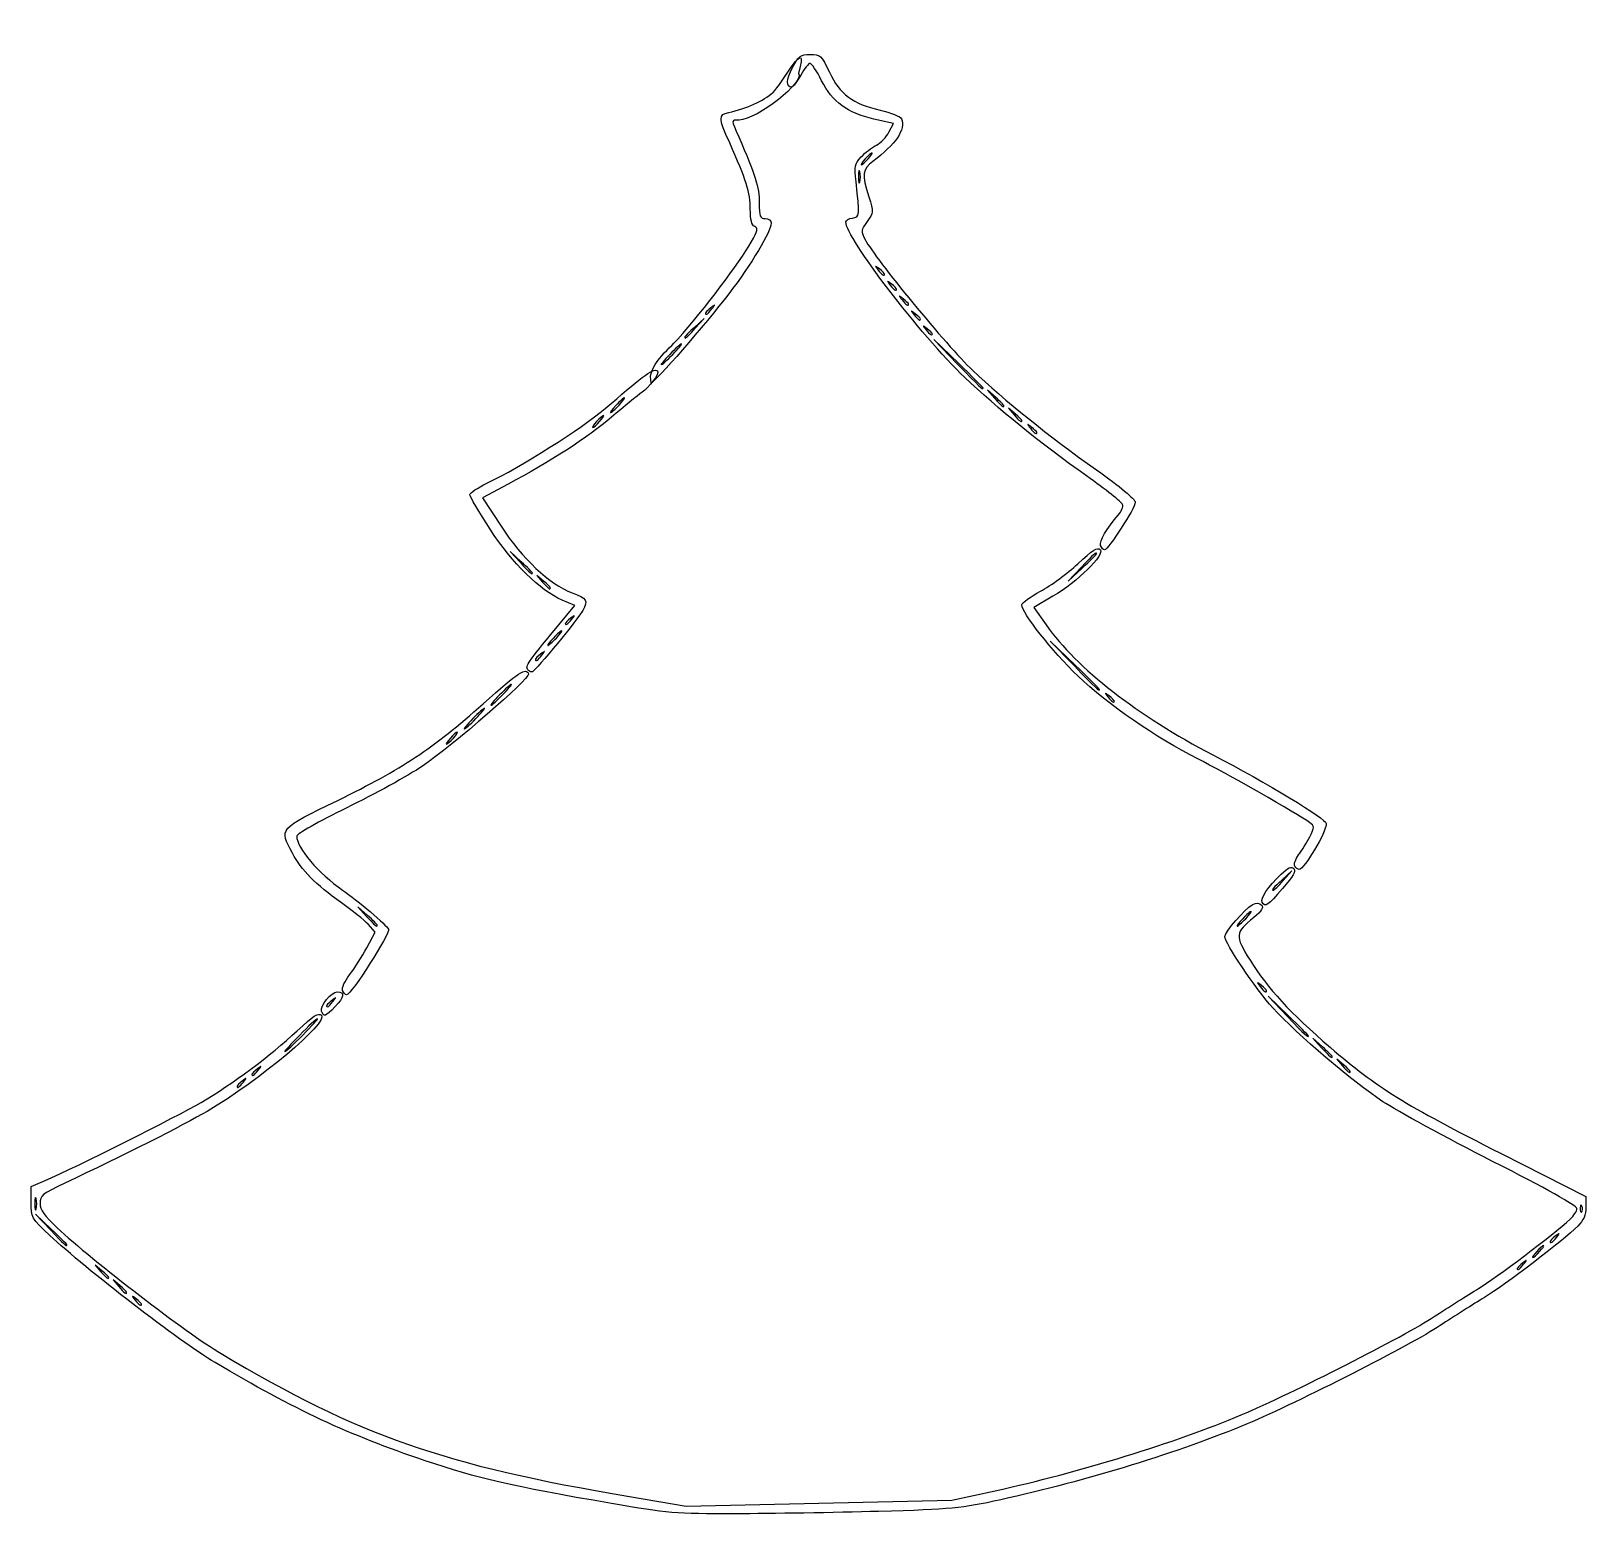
# Model space of a CAD drawing. Extents: x 44 to 435, y 28 to 401.
import ezdxf

# ---------------------------------------------------------------- set-up
doc = ezdxf.new("R2010")
doc.units = 0
doc.layers.add('Capa_1', color=7, linetype='CONTINUOUS')

msp = doc.modelspace()

# ---------------------------------------------------------------- linework, layer by layer
at = {"layer": 'Capa_1', "color": 7}
for points in [[(259.56701, 375.451143), (260.69364, 377.629767), (255.769974, 378.752854)], [(210.887994, 326.184661), (213.090812, 328.622145), (210.653311, 326.419342)], [(277.028314, 317.389748), (270.840821, 323.372154), (276.823227, 317.184661)], [(286.403301, 308.803918), (284.340813, 310.622145), (286.159039, 308.559657)], [(291.278296, 304.693427), (289.590803, 306.122145), (291.01955, 304.434652)], [(163.883976, 287.047672), (157.427144, 283.622145), (162.081082, 276.454517)], [(167.153309, 267.537543), (164.340811, 270.122173), (166.925438, 267.309666)], [(307.934476, 266.184652), (304.590813, 262.622154), (308.15331, 265.965817)], [(172.778309, 262.693417), (171.090811, 264.122164), (172.519551, 262.434671)], [(174.556987, 249.231855), (180.648159, 256.560009), (177.42276, 257.929824)], [(300.769965, 258.859077), (295.99611, 256.067235), (299.084854, 251.663896)], [(306.278306, 241.639767), (300.090813, 247.622173), (306.073219, 241.434652)], [(358.637981, 187.434652), (360.840813, 189.872164), (358.403301, 187.669361)], [(361.546639, 191.068469), (361.546753, 191.068469)], [(128.528308, 178.669361), (126.090808, 180.872164), (128.293625, 178.43468)], [(128.343478, 170.567433), (130.462671, 174.512721), (128.651737, 176.461143)], [(359.90331, 153.518825), (354.840803, 158.372164), (359.694142, 153.309657)], [(368.528315, 145.669351), (366.090803, 147.872154), (368.293635, 145.434671)], [(373.778306, 141.193417), (372.090813, 142.622164), (373.519559, 140.934671)], [(413.411783, 118.874665), (434.689087, 108.120784), (434.70326, 105.402557)], [(43.965808, 106.648696), (43.965808, 110.562463), (47.528308, 112.107572)], [(49.028306, 99.900369), (45.090808, 103.622173), (48.812613, 99.68468)], [(61.778307, 89.443417), (60.090806, 90.872164), (61.51955, 89.184671)], [(66.278307, 85.693436), (64.590809, 87.122183), (66.01955, 85.434661)], [(194.34081, 32.720003), (208.590812, 30.313361), (241.965816, 31.043027), (275.340821, 31.772693), (286.215817, 34.15731)], [(189.841626, 30.949682), (189.84081, 30.951043)]]:
    msp.add_lwpolyline(points, dxfattribs=at)
for points in [[(254.340802, 368.74715)], [(252.232818, 365.559647)], [(258.465807, 339.780331)], [(261.465797, 336.030293)], [(264.465816, 332.280283)], [(215.061469, 331.059685)], [(267.465807, 328.530331)], [(210.887994, 326.184661)], [(270.465797, 324.780293)], [(206.464561, 323.422838)], [(205.215812, 319.622145)], [(283.215807, 311.202255)], [(191.715812, 306.872164)], [(288.465817, 306.74143)], [(186.840811, 302.747159)], [(292.965817, 303.005906)], [(296.71577, 300.030293)], [(312.74725, 271.595537)], [(311.715808, 269.528315)], [(169.965811, 264.725036)], [(174.465811, 261.005924)], [(179.811468, 253.059647)], [(175.965809, 248.372164)], [(172.311469, 244.059647)], [(168.981435, 240.231543)], [(312.465798, 235.452246)], [(162.465809, 234.122173)], [(316.215808, 232.530293)], [(155.715809, 228.122164)], [(150.090809, 223.247169)], [(358.637981, 187.434652)], [(353.337647, 182.00228)], [(130.965809, 176.231849)], [(349.215817, 177.872173)], [(119.811467, 157.059666)], [(122.242649, 159.857518)], [(354.465808, 159.780302)], [(116.972385, 154.660337)], [(112.21581, 148.622173)], [(364.965817, 148.456346)], [(370.965798, 143.231839)], [(97.311461, 136.809666)], [(101.061485, 139.809657)], [(375.465798, 139.505924)], [(45.232801, 107.559666)], [(433.72817, 105.637805)], [(427.311439, 97.809704)], [(52.965808, 95.962876)], [(423.090794, 94.247178)], [(419.061487, 91.059676)], [(63.465809, 87.755924)], [(67.965809, 84.005943)], [(71.715818, 81.030331)]]:
    msp.add_lwpolyline(points, close=True, dxfattribs=at)
for points in [[(230.458161, 385.450781), (232.386772, 387.144142), (239.810136, 400.842765), (236.815841, 390.225628)], [(235.3255, 391.674359), (236.906456, 394.654507), (237.364166, 394.997159), (239.764119, 394.997159)], [(239.764119, 394.997159), (242.295032, 394.997159), (242.556273, 394.753946), (244.58622, 390.506769)], [(235.121973, 386.74715), (233.642582, 386.74715), (233.72119, 388.650217), (235.3255, 391.674359)], [(239.753007, 392.747159), (239.372824, 392.747159), (238.303057, 391.397159), (237.375703, 389.74714)], [(242.642418, 388.39252), (241.433413, 390.787569), (240.133161, 392.747159), (239.753007, 392.747159)], [(236.815841, 390.225628), (238.671414, 388.370041), (226.447387, 378.524211), (221.903308, 378.504482)], [(237.375703, 389.74714), (236.448349, 388.09715), (235.434166, 386.74715), (235.121973, 386.74715)], [(255.769974, 378.752854), (249.077007, 380.279537), (245.360078, 383.008904), (242.642418, 388.39252)], [(244.58622, 390.506769), (247.220711, 384.994772), (250.497901, 382.547565), (257.332629, 380.988567)], [(219.278307, 380.409874), (223.727825, 381.361918), (227.989964, 383.283694), (230.458161, 385.450781)], [(219.529599, 372.754573), (216.693181, 379.046268), (216.66676, 379.851109), (219.278307, 380.409874)], [(257.332629, 380.988567), (260.075064, 380.363017), (262.50084, 379.377014), (262.723246, 378.797499)], [(221.903308, 378.504482), (219.852757, 378.495978), (219.857083, 378.688167), (221.807752, 374.246844)], [(262.723246, 378.797499), (263.756446, 376.104983), (261.278201, 372.421134), (255.545243, 368.127609)], [(256.39062, 372.206098), (257.518015, 372.792643), (258.947385, 374.25291), (259.56701, 375.451143)], [(224.715436, 356.161124), (224.715047, 360.198454), (223.641428, 363.633761), (219.529599, 372.754573)], [(221.807752, 374.246844), (225.919613, 364.884633), (226.965804, 361.534564), (226.965804, 357.729931)], [(252.557357, 369.230457), (253.538257, 370.280523), (255.263224, 371.619581), (256.39062, 372.206098)], [(251.285734, 362.971672), (250.823942, 366.896041), (250.948242, 367.507843), (252.557357, 369.230457)], [(253.590812, 368.74715), (252.844194, 367.922154), (252.402075, 367.24714), (252.608323, 367.24714)], [(252.608323, 367.24714), (252.814686, 367.24714), (253.594185, 367.922154), (254.340802, 368.74715)], [(255.545243, 368.127609), (252.871492, 366.125187), (252.716834, 364.836954), (254.478991, 359.246693)], [(255.32329, 370.247159), (255.116928, 370.247159), (254.337429, 369.572145), (253.590812, 368.74715)], [(254.340802, 368.74715), (255.08742, 369.572145), (255.529539, 370.247159), (255.32329, 370.247159)], [(252.232818, 365.559647), (252.044314, 366.281518), (251.889826, 365.690891), (251.889826, 364.24715)], [(251.889826, 364.24715), (251.889826, 362.803408), (252.044314, 362.212781), (252.232818, 362.934652)], [(252.232818, 362.934652), (252.421322, 363.656523), (252.421322, 364.837776), (252.232818, 365.559647)], [(250.403309, 353.882494), (252.245857, 354.144132), (252.281375, 354.510142), (251.285734, 362.971672)], [(225.828232, 351.773206), (225.039385, 352.075918), (224.715699, 353.352217), (224.715436, 356.161124)], [(226.965804, 357.729931), (226.965804, 354.247143), (227.15411, 353.74714), (228.465802, 353.74714)], [(254.478991, 359.246693), (255.720481, 355.308236), (255.713706, 355.200888), (254.083416, 352.995817)], [(229.965803, 352.556504), (229.965803, 350.577241), (224.906686, 342.167046), (219.319447, 334.858167)], [(224.957866, 347.859241), (226.597847, 350.743436), (226.748327, 351.420123), (225.828232, 351.773206)], [(228.465802, 353.74714), (229.335885, 353.74714), (229.965803, 353.247165), (229.965803, 352.556504)], [(248.715816, 352.920047), (248.715816, 353.317578), (249.47519, 353.750683), (250.403309, 353.882494)], [(278.611889, 313.843039), (267.541634, 324.377802), (248.715816, 348.984964), (248.715816, 352.920047)], [(254.083416, 352.995817), (252.48941, 350.839814), (252.473309, 350.657008), (253.670749, 348.312189)], [(206.464561, 323.422838), (213.253988, 331.096082), (221.989657, 342.639099), (224.957866, 347.859241)], [(253.670749, 348.312189), (255.969533, 343.810828), (274.184853, 321.689764), (280.568049, 315.647518)], [(257.153309, 341.092828), (255.963779, 342.02571), (255.937246, 341.999206), (256.870128, 340.809647)], [(256.870128, 340.809647), (257.849923, 339.560334), (258.465807, 339.163058), (258.465807, 339.780331)], [(258.465807, 339.780331), (258.465807, 339.935953), (257.87518, 340.526693), (257.153309, 341.092828)], [(260.1533, 337.342819), (258.963769, 338.275729), (258.937237, 338.249197), (259.870119, 337.059638)], [(259.870119, 337.059638), (260.849886, 335.810324), (261.465797, 335.41302), (261.465797, 336.030293)], [(261.465826, 336.030321), (261.465826, 336.185943), (260.875199, 336.776683), (260.1533, 337.342819)], [(219.319447, 334.858167), (213.487679, 327.229398), (200.645025, 312.49715), (199.826521, 312.49715)], [(215.06148, 331.059657), (215.994385, 332.249187), (215.967855, 332.27572), (214.778299, 331.342838)], [(263.153319, 333.592809), (261.96376, 334.52572), (261.937227, 334.499187), (262.870138, 333.309628)], [(262.870138, 333.309628), (263.849933, 332.060315), (264.465816, 331.663011), (264.465816, 332.280283)], [(264.465816, 332.280312), (264.465816, 332.435934), (263.87519, 333.026674), (263.153319, 333.592809)], [(214.778299, 331.342838), (213.528988, 330.363071), (213.13169, 329.747187), (213.748971, 329.747187)], [(213.748971, 329.747187), (213.904706, 329.747187), (214.495333, 330.337814), (215.061469, 331.059685)], [(266.153309, 329.842828), (264.963779, 330.77571), (264.937246, 330.749206), (265.870128, 329.559647)], [(265.870128, 329.559647), (266.849923, 328.310334), (267.465807, 327.913058), (267.465807, 328.530331)], [(267.465807, 328.530331), (267.465807, 328.685953), (266.87518, 329.276693), (266.153309, 329.842828)], [(210.653311, 326.419342), (208.381215, 324.366009), (207.871072, 323.74715), (208.450494, 323.74715)], [(208.450494, 323.74715), (208.579584, 323.74715), (209.676444, 324.844044), (210.887994, 326.184661)], [(269.1533, 326.092819), (267.963769, 327.025729), (267.937237, 326.999197), (268.870119, 325.809638)], [(268.870119, 325.809638), (269.849886, 324.560324), (270.465797, 324.16302), (270.465797, 324.780293)], [(270.465826, 324.780321), (270.465826, 324.935943), (269.875199, 325.526683), (269.1533, 326.092819)], [(199.826521, 312.49715), (198.597591, 316.598343), (204.323825, 321.003184), (206.464561, 323.422838)], [(207.385058, 322.247169), (207.178809, 322.247169), (205.865147, 321.065915), (204.46581, 319.622145)], [(205.215812, 319.622145), (206.615146, 321.065915), (207.591307, 322.247169), (207.385058, 322.247169)], [(188.238983, 306.032967), (196.526041, 313.041997), (200.290241, 316.600866), (201.410575, 315.46457)], [(204.46581, 319.622145), (203.066476, 318.178403), (202.090314, 316.99715), (202.296563, 316.99715)], [(202.296563, 316.99715), (202.502812, 316.99715), (203.816475, 318.178403), (205.215812, 319.622145)], [(276.823227, 317.184661), (282.379501, 311.437899), (283.215807, 310.655225), (283.215807, 311.202255)], [(283.215807, 311.202255), (283.215807, 311.315074), (280.431448, 314.099433), (277.028314, 317.389748)], [(201.410575, 315.46457), (202.111546, 314.753613), (199.130587, 311.309121), (197.501355, 310.114658)], [(309.213524, 289.096441), (297.787691, 297.170532), (286.76537, 306.083934), (278.611889, 313.843039)], [(280.568049, 315.647518), (288.694828, 307.954857), (299.532246, 299.252636), (311.749483, 290.60949)], [(197.501355, 310.114658), (196.352161, 309.272117), (192.912361, 306.458561), (189.857356, 303.86228)], [(193.102282, 308.747169), (192.896033, 308.747169), (191.934624, 307.903408), (190.96581, 306.872164)], [(191.715812, 306.872164), (192.684623, 307.903408), (193.308534, 308.747169), (193.102282, 308.747169)], [(288.465817, 306.74143), (288.465817, 306.875792), (287.537669, 307.803883), (286.403301, 308.803918)], [(158.52831, 287.261546), (167.053439, 291.367191), (182.254124, 300.971083), (188.238983, 306.032967)], [(190.96581, 306.872164), (189.996999, 305.84092), (189.373088, 304.997159), (189.579339, 304.997159)], [(189.579339, 304.997159), (189.785588, 304.997159), (190.746998, 305.84092), (191.715812, 306.872164)], [(286.159039, 308.559657), (287.858466, 306.631928), (288.465817, 306.153213), (288.465817, 306.74143)], [(189.857356, 303.86228), (183.883119, 298.785146), (174.2349, 292.53909), (163.883976, 287.047672)], [(186.090812, 302.747159), (185.344191, 301.922164), (184.902075, 301.24715), (185.108326, 301.24715)], [(185.108326, 301.24715), (185.314575, 301.24715), (186.094193, 301.922164), (186.840811, 302.747159)], [(187.823296, 304.247169), (187.617047, 304.247169), (186.837429, 303.572154), (186.090812, 302.747159)], [(186.840811, 302.747159), (187.587428, 303.572154), (188.029545, 304.247169), (187.823296, 304.247169)], [(291.01955, 304.434652), (292.362208, 302.848838), (292.965817, 302.405726), (292.965817, 303.005906)], [(292.965817, 303.005906), (292.965817, 303.148205), (292.206416, 303.907606), (291.278296, 304.693427)], [(295.403301, 301.342819), (294.21377, 302.275729), (294.187238, 302.249197), (295.12012, 301.059638)], [(295.12012, 301.059638), (296.099887, 299.810324), (296.71577, 299.41302), (296.71577, 300.030293)], [(296.715798, 300.030321), (296.715798, 300.185943), (296.125172, 300.776683), (295.403301, 301.342819)], [(311.749483, 290.60949), (317.568019, 286.493159), (321.465798, 283.234252), (321.465798, 282.485735)], [(154.219986, 284.40343), (154.217738, 284.833106), (156.156435, 286.119269), (158.52831, 287.261546)], [(318.259814, 281.952198), (318.042113, 282.519439), (313.971307, 285.734324), (309.213524, 289.096441)], [(159.323542, 275.747159), (156.518887, 280.078413), (154.222291, 283.973726), (154.219986, 284.40343)], [(321.465798, 282.485735), (321.465798, 281.087632), (314.67155, 270.538639), (313.754769, 270.513326)], [(317.183386, 279.271502), (317.993102, 280.178617), (318.477487, 281.384957), (318.259814, 281.952198)], [(312.74725, 271.595537), (312.334668, 272.670718), (314.250406, 275.985553), (317.183386, 279.271502)], [(177.42276, 257.929824), (171.848611, 260.297178), (164.89614, 267.141373), (159.323542, 275.747159)], [(162.081082, 276.454517), (167.326214, 268.376372), (174.246143, 261.894132), (179.949991, 259.715792)], [(312.654728, 270.608117), (313.895906, 269.366967), (306.882907, 262.434076), (300.769965, 258.859077)], [(307.041222, 267.051572), (310.646608, 270.420321), (311.990854, 271.271991), (312.654728, 270.608117)], [(311.715808, 269.528315), (311.715808, 270.091474), (311.042438, 269.496), (307.934476, 266.184652)], [(313.754769, 270.513326), (313.432441, 270.504822), (312.979068, 270.991446), (312.74725, 271.595537)], [(166.925438, 267.309666), (169.331145, 264.691843), (169.965811, 264.152324), (169.965811, 264.725036)], [(169.965811, 264.725036), (169.965811, 264.850328), (168.700184, 266.115997), (167.153309, 267.537543)], [(297.633146, 260.140677), (300.20023, 261.505502), (304.433858, 264.615392), (307.041222, 267.051572)], [(308.15331, 265.965817), (310.112674, 267.804822), (311.715808, 269.407956), (311.715808, 269.528315)], [(172.519551, 262.434671), (173.862218, 260.848828), (174.465811, 260.405717), (174.465811, 261.005924)], [(174.465811, 261.005924), (174.465811, 261.148224), (173.706435, 261.907625), (172.778309, 262.693417)], [(179.949991, 259.715792), (183.692789, 258.286422), (183.960578, 257.83645), (182.601624, 255.260353)], [(292.965704, 256.695789), (292.965704, 257.225669), (295.066035, 258.77588), (297.633146, 260.140677)], [(182.601624, 255.260353), (181.656893, 253.46948), (170.787713, 240.247446), (169.990291, 239.919052)], [(179.811479, 253.059647), (180.744384, 254.249206), (180.717854, 254.275739), (179.528298, 253.342828)], [(307.113562, 238.786441), (300.525279, 245.122129), (292.965704, 254.691609), (292.965704, 256.695789)], [(177.352282, 250.247169), (177.146033, 250.247169), (176.184624, 249.403408), (175.21581, 248.372164)], [(175.965809, 248.372164), (176.934623, 249.403408), (177.558534, 250.247169), (177.352282, 250.247169)], [(179.528298, 253.342828), (178.806424, 252.776693), (178.215797, 252.186066), (178.215797, 252.030331)], [(178.215797, 252.030331), (178.215797, 251.413058), (178.831692, 251.810362), (179.811468, 253.059647)], [(299.084854, 251.663896), (306.734003, 240.759298), (322.077458, 228.806022), (340.965694, 219.036699)], [(168.981435, 240.231543), (168.021856, 241.191128), (168.455925, 241.891795), (174.556987, 249.231855)], [(175.21581, 248.372164), (174.246999, 247.34092), (173.623088, 246.497159), (173.829336, 246.497159)], [(173.829336, 246.497159), (174.035585, 246.497159), (174.996998, 247.34092), (175.965809, 248.372164)], [(172.028299, 244.342828), (171.306422, 243.776693), (170.715798, 243.186066), (170.715798, 243.030331)], [(170.715798, 243.030331), (170.715798, 242.413058), (171.33169, 242.810362), (172.311469, 244.059647)], [(172.31148, 244.059647), (173.244382, 245.249206), (173.217855, 245.275739), (172.028299, 244.342828)], [(168.986378, 239.310454), (169.350795, 238.217187), (149.718824, 221.205883), (142.34766, 216.227735)], [(157.572315, 231.861005), (166.708463, 239.980394), (168.395956, 241.081739), (168.986378, 239.310454)], [(169.990291, 239.919052), (169.719015, 239.807367), (169.265024, 239.947965), (168.981435, 240.231543)], [(306.073219, 241.434652), (311.629493, 235.68789), (312.465798, 234.905244), (312.465798, 235.452246)], [(312.465798, 235.452246), (312.465798, 235.565065), (309.681439, 238.349424), (306.278306, 241.639767)], [(337.215685, 218.007156), (326.711083, 223.266841), (314.452517, 231.728825), (307.113562, 238.786441)], [(164.635058, 236.747169), (164.428809, 236.747169), (163.115144, 235.565915), (161.71581, 234.122173)], [(162.465809, 234.122173), (163.865146, 235.565915), (164.841307, 236.747169), (164.635058, 236.747169)], [(314.90331, 233.842819), (313.713751, 234.775729), (313.687219, 234.749197), (314.620129, 233.559638)], [(121.033012, 207.603496), (137.20026, 215.47749), (144.85614, 220.560038), (157.572315, 231.861005)], [(157.885058, 230.747159), (157.678809, 230.747159), (156.365144, 229.565906), (154.96581, 228.122164)], [(155.715809, 228.122164), (157.115146, 229.565906), (158.091307, 230.747159), (157.885058, 230.747159)], [(161.71581, 234.122173), (160.316476, 232.678403), (159.340311, 231.49715), (159.546563, 231.49715)], [(159.546563, 231.49715), (159.752812, 231.49715), (161.066475, 232.678403), (162.465809, 234.122173)], [(314.620129, 233.559638), (315.599924, 232.310324), (316.215808, 231.91302), (316.215808, 232.530293)], [(316.215808, 232.530321), (316.215808, 232.685943), (315.625181, 233.276683), (314.90331, 233.842819)], [(154.96581, 228.122164), (153.566476, 226.678422), (152.590311, 225.497169), (152.796563, 225.497169)], [(152.796563, 225.497169), (153.002812, 225.497169), (154.316475, 226.678422), (155.715809, 228.122164)], [(149.34081, 223.247169), (148.594192, 222.422173), (148.152076, 221.747159), (148.358324, 221.747159)], [(148.358324, 221.747159), (148.564573, 221.747159), (149.344191, 222.422173), (150.090809, 223.247169)], [(151.073294, 224.74715), (150.867045, 224.74715), (150.087427, 224.072164), (149.34081, 223.247169)], [(150.090809, 223.247169), (150.837426, 224.072164), (151.279546, 224.74715), (151.073294, 224.74715)], [(340.965694, 219.036699), (354.416683, 212.0796), (369.465704, 202.961622), (369.465704, 201.768945)], [(142.34766, 216.227735), (138.768891, 213.810775), (130.192311, 209.085789), (123.288599, 205.727726)], [(365.241288, 202.048271), (362.636929, 203.972457), (343.633861, 214.793575), (337.215685, 218.007156)], [(109.645931, 194.340501), (106.325612, 200.585169), (106.112146, 200.336542), (121.033012, 207.603496)], [(123.288599, 205.727726), (116.104003, 202.233033), (110.731989, 199.178957), (110.726099, 198.585694)], [(369.465704, 201.768945), (369.465704, 199.544315), (363.940894, 190.247159), (362.618901, 190.247159)], [(365.312721, 198.4428), (366.594009, 200.920592), (366.59143, 201.050816), (365.241288, 202.048271)], [(110.726099, 198.585694), (110.697384, 195.693279), (116.217179, 189.207468), (122.222248, 185.077672)], [(362.511269, 193.880976), (363.320957, 194.976113), (364.581609, 197.028964), (365.312721, 198.4428)], [(121.965809, 181.859839), (115.401478, 186.50571), (111.95566, 189.99652), (109.645931, 194.340501)], [(361.546753, 191.068469), (361.26754, 191.52017), (361.701524, 192.785811), (362.511269, 193.880976)], [(353.337647, 182.00228), (352.788123, 182.891424), (354.888198, 185.978551), (358.152208, 189.07971)], [(358.403301, 187.669361), (356.131219, 185.616), (355.621068, 184.997169), (356.200498, 184.997169)], [(358.152208, 189.07971), (359.867622, 190.709546), (360.695594, 191.067364), (361.315956, 190.447002)], [(361.315956, 190.447002), (361.936318, 189.826639), (361.198885, 188.515304), (358.498517, 185.436397)], [(362.618901, 190.247159), (362.308337, 190.247159), (361.825795, 190.61674), (361.546639, 191.068469)], [(122.222248, 185.077672), (125.909617, 182.54177), (133.418863, 176.167134), (133.799046, 175.250069)], [(358.498517, 185.436397), (354.711713, 181.118891), (354.124913, 180.728447), (353.337647, 182.00228)], [(356.200498, 184.997169), (356.329474, 184.997169), (357.426425, 186.094035), (358.637981, 187.434652)], [(128.651737, 176.461143), (127.655728, 177.532781), (124.647058, 179.962186), (121.965809, 181.859839)], [(343.965798, 173.421553), (343.965798, 174.544044), (349.025017, 180.342283), (350.862491, 181.325679)], [(350.602271, 179.747178), (350.395909, 179.747178), (349.434624, 178.903417), (348.465798, 177.872173)], [(349.215817, 177.872173), (350.184614, 178.903417), (350.80852, 179.747178), (350.602271, 179.747178)], [(350.862491, 181.325679), (351.95366, 181.909644), (352.608463, 181.904485), (353.205751, 181.305836)], [(353.205751, 181.305836), (353.810976, 180.700611), (353.282003, 179.856397), (351.245169, 178.177578)], [(128.293625, 178.43468), (130.34696, 176.16257), (130.965809, 175.652419), (130.965809, 176.231849)], [(130.965809, 176.231849), (130.965809, 176.360825), (129.868934, 177.457805), (128.528308, 178.669361)], [(351.245169, 178.177578), (346.491808, 174.259446), (346.439424, 173.669357), (350.295477, 167.482602)], [(348.465798, 177.872173), (347.497002, 176.840929), (346.873096, 175.997169), (347.079345, 175.997169)], [(347.079345, 175.997169), (347.285707, 175.997169), (348.246992, 176.840929), (349.215817, 177.872173)], [(133.799046, 175.250069), (134.246594, 174.170494), (124.414123, 158.797361), (123.254773, 158.764025)], [(356.064123, 155.445846), (351.691739, 160.217546), (343.965798, 171.696728), (343.965798, 173.421553)], [(124.020425, 163.795011), (125.232554, 165.349956), (127.177926, 168.39754), (128.343478, 170.567433)], [(350.295477, 167.482602), (354.785613, 160.278463), (360.314504, 154.263713), (370.48697, 145.516791)], [(122.242649, 159.857518), (122.007969, 160.469065), (122.806596, 162.237912), (124.020425, 163.795011)], [(353.15331, 161.092828), (351.963751, 162.025739), (351.937247, 161.999206), (352.870129, 160.809647)], [(352.870129, 160.809647), (353.849924, 159.560334), (354.465808, 159.16303), (354.465808, 159.780302)], [(354.465808, 159.780331), (354.465808, 159.935953), (353.875181, 160.526693), (353.15331, 161.092828)], [(116.972385, 154.660337), (116.480625, 155.941824), (119.387684, 159.497178), (120.927283, 159.497178)], [(119.528297, 157.342847), (118.278984, 156.363052), (117.881688, 155.747169), (118.498966, 155.747169)], [(118.498966, 155.747169), (118.654702, 155.747169), (119.245331, 156.337795), (119.811467, 157.059666)], [(119.811478, 157.059666), (120.744383, 158.249225), (120.717853, 158.275729), (119.528297, 157.342847)], [(120.927283, 159.497178), (122.862336, 159.497178), (122.661839, 158.058595), (120.413435, 155.810183)], [(123.254773, 158.764025), (122.932446, 158.755521), (122.476995, 159.246822), (122.242649, 159.857518)], [(116.91684, 153.596126), (118.732343, 151.780649), (101.408737, 137.220066), (88.215809, 129.472781)], [(110.814137, 149.695937), (114.915852, 153.516274), (116.185371, 154.327606), (116.91684, 153.596126)], [(115.914569, 152.747178), (115.70832, 152.747178), (113.706377, 150.89091), (111.465808, 148.622173)], [(112.21581, 148.622173), (114.456376, 150.89091), (116.120818, 152.747178), (115.914569, 152.747178)], [(120.413435, 155.810183), (117.752009, 153.148762), (117.575113, 153.089631), (116.972385, 154.660337)], [(383.709883, 131.899805), (375.946328, 137.01342), (362.318513, 148.620302), (356.064123, 155.445846)], [(359.694142, 153.309657), (364.202135, 148.607405), (364.965817, 147.904328), (364.965817, 148.456346)], [(364.965817, 148.456346), (364.965817, 148.571433), (362.687669, 150.849496), (359.90331, 153.518825)], [(86.715808, 131.736019), (94.620869, 136.361679), (104.013096, 143.361496), (110.814137, 149.695937)], [(111.465808, 148.622173), (109.225242, 146.353408), (107.560797, 144.497169), (107.767049, 144.497169)], [(107.767049, 144.497169), (107.973298, 144.497169), (109.975241, 146.353408), (112.21581, 148.622173)], [(368.293635, 145.434671), (370.346967, 143.162561), (370.965798, 142.652438), (370.965798, 143.231839)], [(370.965798, 143.231839), (370.965798, 143.360816), (369.868932, 144.457795), (368.528315, 145.669351)], [(370.48697, 145.516791), (382.198819, 135.44623), (389.106113, 131.159083), (413.411783, 118.874665)], [(101.061473, 139.809657), (101.994378, 140.999216), (101.967851, 141.025748), (100.778321, 140.092838)], [(373.519559, 140.934671), (374.862217, 139.348828), (375.465798, 138.905745), (375.465798, 139.505924)], [(375.465798, 139.505924), (375.465798, 139.648224), (374.706425, 140.407625), (373.778306, 141.193417)], [(97.028294, 137.092847), (96.30642, 136.526712), (95.715794, 135.936085), (95.715794, 135.78035)], [(95.715794, 135.78035), (95.715794, 135.163049), (96.331683, 135.560381), (97.311461, 136.809666)], [(97.311475, 136.809666), (98.244377, 137.999225), (98.21785, 138.025729), (97.028294, 137.092847)], [(100.778321, 140.092838), (100.056444, 139.526702), (99.46582, 138.936076), (99.46582, 138.78034)], [(99.46582, 138.78034), (99.46582, 138.163068), (100.081709, 138.560372), (101.061485, 139.809657)], [(47.528308, 112.107572), (55.129609, 115.40435), (80.656787, 128.190557), (86.715808, 131.736019)], [(88.215809, 129.472781), (82.269456, 125.980894), (66.785559, 118.174252), (52.403306, 111.416882)], [(411.278315, 116.91686), (399.625172, 122.84589), (387.219402, 129.588236), (383.709883, 131.899805)], [(432.465817, 105.040205), (432.465817, 105.722079), (424.452841, 110.213745), (411.278315, 116.91686)], [(52.403306, 111.416882), (46.776121, 108.773008), (46.215808, 108.315751), (46.215808, 106.367613)], [(48.676363, 98.303556), (44.063544, 102.642973), (43.965808, 102.816142), (43.965808, 106.648696)], [(45.232801, 107.559666), (45.044155, 108.281537), (44.889809, 107.69091), (44.889809, 106.247169)], [(44.889809, 106.247169), (44.889809, 104.803427), (45.044155, 104.2128), (45.232801, 104.934671)], [(45.232801, 104.934671), (45.421447, 105.656542), (45.421447, 106.837795), (45.232801, 107.559666)], [(46.215808, 106.367613), (46.215808, 104.724992), (47.227842, 103.280769), (50.556104, 100.173827)], [(433.728142, 105.637805), (433.488614, 106.236085), (433.310995, 106.058381), (433.275024, 105.184658)], [(433.668926, 104.200299), (433.918091, 104.449465), (433.944737, 105.096387), (433.72817, 105.637805)], [(407.707455, 84.959802), (412.064646, 87.567307), (426.409172, 98.412463), (430.778296, 102.402482)], [(430.778296, 102.402482), (431.706444, 103.250098), (432.465817, 104.437049), (432.465817, 105.040205)], [(434.70326, 105.402557), (434.711764, 103.423124), (434.15606, 102.126954), (432.654123, 100.633493)], [(433.275024, 105.184658), (433.242425, 104.394047), (433.419591, 103.951077), (433.668926, 104.200299)], [(90.195979, 66.380995), (81.502489, 71.529676), (57.609113, 89.90022), (48.676363, 98.303556)], [(48.812613, 99.68468), (52.270982, 96.02589), (52.965808, 95.403231), (52.965808, 95.962876)], [(52.965808, 95.962876), (52.965808, 96.081647), (51.193933, 97.853386), (49.028306, 99.900369)], [(50.556104, 100.173827), (59.365797, 91.950009), (83.275038, 73.618243), (91.69598, 68.630995)], [(432.654123, 100.633493), (429.019965, 97.019887), (414.236693, 85.717616), (409.208258, 82.708413)], [(427.028287, 98.092857), (426.306416, 97.526721), (425.715789, 96.936094), (425.715789, 96.780359)], [(425.715789, 96.780359), (425.715789, 96.163087), (426.331672, 96.560391), (427.311439, 97.809704)], [(427.311468, 97.809676), (428.244378, 98.999206), (428.217846, 99.025739), (427.028287, 98.092857)], [(422.340803, 94.247178), (421.594186, 93.422183), (421.152066, 92.747169), (421.358315, 92.747169)], [(421.358315, 92.747169), (421.564677, 92.747169), (422.344176, 93.422183), (423.090794, 94.247178)], [(424.073282, 95.747159), (423.86692, 95.747159), (423.08742, 95.072173), (422.340803, 94.247178)], [(423.090794, 94.247178), (423.837411, 95.072173), (424.279531, 95.747159), (424.073282, 95.747159)], [(418.778306, 91.342857), (417.528992, 90.363061), (417.131688, 89.747178), (417.748989, 89.747178)], [(417.748989, 89.747178), (417.904611, 89.747178), (418.495351, 90.337805), (419.061487, 91.059676)], [(419.061487, 91.059676), (419.994369, 92.249206), (419.967865, 92.275739), (418.778306, 91.342857)], [(61.51955, 89.184671), (62.862211, 87.598857), (63.465809, 87.155745), (63.465809, 87.755924)], [(63.465809, 87.755924), (63.465809, 87.898224), (62.706433, 88.657625), (61.778307, 89.443417)], [(66.01955, 85.434661), (67.362211, 83.848847), (67.965809, 83.405735), (67.965809, 84.005943)], [(67.965809, 84.005943), (67.965809, 84.148243), (67.206433, 84.907616), (66.278307, 85.693436)], [(70.403306, 82.342857), (69.213764, 83.275739), (69.187238, 83.249206), (70.120154, 82.059676)], [(70.120154, 82.059676), (71.099929, 80.810362), (71.715818, 80.413058), (71.715818, 81.030331)], [(71.715807, 81.030331), (71.715807, 81.186236), (71.125183, 81.776693), (70.403306, 82.342857)], [(396.60378, 77.919449), (400.034154, 80.18983), (405.030813, 83.358), (407.707455, 84.959802)], [(409.208258, 82.708413), (406.531616, 81.106611), (401.534957, 77.938469), (398.104583, 75.66806)], [(348.090803, 53.224894), (360.99102, 58.672942), (389.284498, 73.075181), (396.60378, 77.919449)], [(398.104583, 75.66806), (390.785329, 70.823792), (362.491824, 56.421553), (349.591606, 50.973506)], [(91.69598, 68.630995), (126.79484, 47.843858), (147.329986, 40.659506), (194.34081, 32.720003)], [(142.965811, 41.720372), (123.623175, 48.237931), (110.382525, 54.425594), (90.195979, 66.380995)], [(286.215817, 34.15731), (307.424806, 38.807887), (331.576668, 46.250589), (348.090803, 53.224894)], [(349.591606, 50.973506), (333.073984, 43.997726), (308.916369, 36.553606), (287.71662, 31.906828)], [(189.84081, 30.951043), (164.09622, 35.415014), (156.49797, 37.160674), (142.965811, 41.720372)], [(287.71662, 31.906828), (277.642865, 29.698753), (275.377331, 29.482526), (256.96662, 28.971893)], [(220.966625, 28.384724), (205.861003, 28.350992), (203.893362, 28.513134), (189.841626, 30.949682)], [(256.96662, 28.971893), (246.035375, 28.668728), (229.835375, 28.404482), (220.966625, 28.384724)]]:
    msp.add_open_spline(points, degree=3, dxfattribs=at)

doc.saveas('drawing.dxf')
